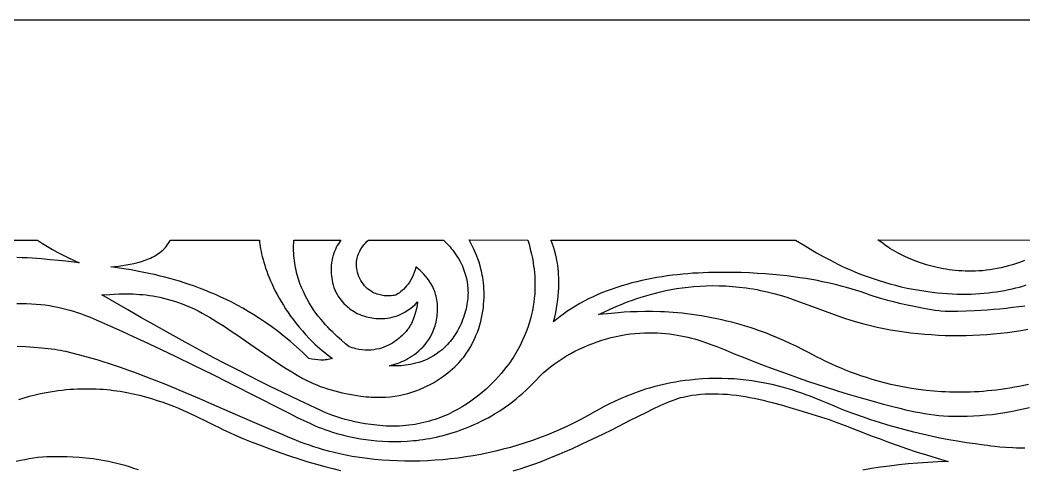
# Model space of a CAD drawing. Extents: x -445 to 570, y -1313 to 85.
# Drawn here: x 62.3 to 222.3, y -601.7 to -530.3 of the extents above; entities that cross this region are included whole.
import ezdxf

# ---------------------------------------------------------------- set-up
doc = ezdxf.new("R2010")
doc.units = 0
doc.layers.add('LAYER_1', color=18, linetype='CONTINUOUS')

msp = doc.modelspace()

# ---------------------------------------------------------------- linework, layer by layer
at = {"layer": 'LAYER_1'}
for points in [[(-445, -700.26), (445, -700.26), (445, -530.26), (-445, -530.26)], [(143.24, -565.29), (143.43, -565.97), (143.63, -566.72), (143.82, -567.55), (143.92, -567.99), (144.01, -568.46), (144.09, -568.93), (144.16, -569.43), (144.23, -569.94), (144.28, -570.47), (144.33, -571.01), (144.36, -571.57), (144.38, -572.14), (144.38, -572.73), (144.36, -573.32), (144.33, -573.93), (144.27, -574.56), (144.2, -575.19), (144.1, -575.84), (143.98, -576.5), (143.83, -577.17), (143.66, -577.84), (143.46, -578.53), (143.23, -579.22), (142.97, -579.93), (142.68, -580.64), (142.36, -581.36), (142, -582.08), (141.6, -582.81), (141.17, -583.55), (140.94, -583.92), (140.68, -584.31), (140.4, -584.73), (140.08, -585.16), (139.74, -585.61), (139.37, -586.08), (138.98, -586.55), (138.55, -587.04), (138.1, -587.53), (137.62, -588.03), (137.11, -588.53), (136.58, -589.03), (136.01, -589.52), (135.42, -590.01), (134.81, -590.49), (134.16, -590.96), (133.49, -591.41), (132.79, -591.85), (132.06, -592.27), (131.31, -592.67), (130.92, -592.86), (130.53, -593.05), (130.13, -593.22), (129.72, -593.39), (129.3, -593.56), (128.88, -593.71), (128.45, -593.86), (128.02, -594), (127.58, -594.13), (127.13, -594.26), (126.68, -594.37), (126.21, -594.48), (125.74, -594.57), (125.27, -594.65), (124.79, -594.73), (124.3, -594.79), (123.8, -594.84), (123.3, -594.88), (122.79, -594.91), (122.28, -594.93), (121.75, -594.94), (121.22, -594.93), (120.69, -594.91), (120.15, -594.87), (119.17, -594.79), (118.24, -594.67), (117.34, -594.54), (116.48, -594.39), (115.66, -594.22), (114.88, -594.04), (114.15, -593.85), (113.45, -593.65), (112.79, -593.44), (112.18, -593.23), (111.6, -593.01), (111.07, -592.8), (110.58, -592.59), (110.14, -592.39), (109.38, -592.02), (108.55, -591.63), (106.77, -590.81), (105.54, -590.23), (104.08, -589.53), (102.39, -588.71), (100.48, -587.77), (98.84, -586.94), (97.07, -586.04), (95.16, -585.05), (93.13, -583.98), (90.96, -582.82), (88.67, -581.58), (86.24, -580.24), (83.69, -578.82), (81.61, -577.63), (79.53, -576.43), (75.38, -574.03), (76.64, -573.94), (77.36, -573.89), (78.16, -573.86), (79.01, -573.84), (79.92, -573.86), (80.39, -573.87), (80.88, -573.9), (81.38, -573.94), (81.89, -573.98), (82.42, -574.04), (82.95, -574.11), (83.49, -574.2), (84.05, -574.3), (84.61, -574.41), (85.19, -574.54), (85.77, -574.69), (86.36, -574.85), (86.96, -575.04), (87.57, -575.24), (88.18, -575.47), (88.8, -575.71), (89.43, -575.98), (90.06, -576.27), (90.7, -576.58), (91.35, -576.92), (91.94, -577.25), (92.53, -577.59), (93.12, -577.94), (93.7, -578.29), (94.85, -579.02), (95.99, -579.78), (97.12, -580.55), (98.24, -581.33), (100.48, -582.9), (102.17, -584.07), (103.02, -584.64), (103.88, -585.21), (104.75, -585.76), (105.62, -586.3), (106.5, -586.82), (107.4, -587.32), (107.95, -587.61), (108.5, -587.88), (109.05, -588.13), (109.61, -588.37), (110.18, -588.59), (110.74, -588.79), (111.31, -588.98), (111.89, -589.15), (112.47, -589.31), (113.05, -589.46), (113.64, -589.6), (114.24, -589.73), (114.84, -589.84), (115.44, -589.95), (116.66, -590.15), (117.08, -590.2), (117.49, -590.25), (117.89, -590.28), (118.29, -590.31), (119.08, -590.34), (119.85, -590.34), (120.61, -590.3), (121.34, -590.24), (122.06, -590.15), (122.76, -590.03), (123.44, -589.88), (124.1, -589.71), (124.74, -589.52), (125.37, -589.31), (125.97, -589.08), (126.55, -588.84), (127.12, -588.58), (127.66, -588.3), (128.19, -588.02), (128.69, -587.72), (129.17, -587.41), (129.63, -587.1), (130.07, -586.78), (130.49, -586.46), (130.88, -586.13), (131.26, -585.81), (131.61, -585.48), (131.94, -585.16), (132.24, -584.85), (132.53, -584.53), (132.79, -584.23), (133.03, -583.94), (133.24, -583.65), (133.43, -583.38), (133.8, -582.81), (134.14, -582.23), (134.44, -581.66), (134.72, -581.08), (134.98, -580.51), (135.2, -579.94), (135.41, -579.37), (135.58, -578.81), (135.74, -578.25), (135.87, -577.69), (135.98, -577.14), (136.07, -576.6), (136.15, -576.07), (136.2, -575.54), (136.24, -575.02), (136.26, -574.51), (136.26, -574.01), (136.26, -573.52), (136.24, -573.05), (136.21, -572.59), (136.16, -572.13), (136.11, -571.7), (136.05, -571.28), (135.98, -570.87), (135.91, -570.48), (135.83, -570.11), (135.66, -569.41), (135.47, -568.8), (135.29, -568.26), (135.14, -567.88), (134.98, -567.5), (134.64, -566.75), (134.27, -566.01), (133.89, -565.28)], [(100.51, -565.63), (100.55, -565.97), (100.61, -566.33), (100.67, -566.71), (100.75, -567.1), (100.83, -567.51), (100.93, -567.93), (101.05, -568.37), (101.17, -568.83), (101.32, -569.29), (101.47, -569.77), (101.64, -570.26), (101.83, -570.76), (102.03, -571.27), (102.25, -571.8), (102.49, -572.33), (102.74, -572.87), (103.01, -573.41), (103.3, -573.97), (103.61, -574.53), (103.94, -575.1), (104.29, -575.67), (104.65, -576.25), (105.04, -576.83), (105.45, -577.41), (105.89, -578), (106.34, -578.59), (106.82, -579.18), (107.32, -579.77), (107.84, -580.36), (108.39, -580.95), (108.97, -581.53), (109.33, -581.89), (109.71, -582.24), (110.09, -582.57), (110.48, -582.9), (110.88, -583.22), (111.28, -583.54), (112.11, -584.14), (111.89, -584.22), (111.66, -584.28), (111.43, -584.33), (111.2, -584.37), (110.97, -584.39), (110.73, -584.41), (110.5, -584.41), (110.26, -584.41), (109.78, -584.37), (109.3, -584.31), (108.83, -584.24), (108.36, -584.15), (107.88, -583.68), (107.39, -583.21), (106.9, -582.76), (106.41, -582.31), (105.92, -581.88), (105.43, -581.46), (104.44, -580.64), (103.45, -579.87), (102.46, -579.13), (101.47, -578.43), (100.48, -577.77), (99.59, -577.21), (98.71, -576.67), (97.82, -576.16), (96.94, -575.67), (96.07, -575.21), (95.19, -574.78), (94.33, -574.37), (93.47, -573.98), (92.62, -573.62), (91.78, -573.27), (90.95, -572.95), (90.12, -572.65), (89.31, -572.37), (88.51, -572.1), (87.72, -571.85), (86.94, -571.62), (86.18, -571.41), (85.43, -571.21), (84.69, -571.02), (83.98, -570.85), (82.59, -570.55), (81.27, -570.29), (80.03, -570.06), (78.87, -569.87), (76.83, -569.55), (77.43, -569.5), (78.03, -569.43), (78.64, -569.35), (79.26, -569.26), (79.87, -569.15), (80.48, -569.02), (81.09, -568.87), (81.68, -568.7), (82.26, -568.5), (82.55, -568.39), (82.83, -568.28), (83.1, -568.16), (83.37, -568.03), (83.64, -567.89), (83.9, -567.74), (84.15, -567.59), (84.39, -567.42), (84.63, -567.25), (84.86, -567.07), (85.08, -566.88), (85.3, -566.67), (85.5, -566.46), (85.69, -566.24), (85.86, -566.02), (86.02, -565.78), (86.32, -565.31), (100.48, -565.31)], [(113.07, -565.88), (112.89, -566.17), (112.73, -566.47), (112.58, -566.78), (112.44, -567.09), (112.32, -567.4), (112.21, -567.73), (112.17, -567.85), (112.12, -568.09), (112.05, -568.44), (111.98, -568.89), (111.93, -569.41), (111.92, -569.7), (111.91, -570.01), (111.91, -570.33), (111.93, -570.66), (111.95, -571), (112, -571.36), (112.06, -571.72), (112.14, -572.08), (112.23, -572.45), (112.35, -572.83), (112.5, -573.2), (112.67, -573.58), (112.86, -573.95), (113.08, -574.32), (113.33, -574.68), (113.62, -575.04), (113.93, -575.39), (114.28, -575.73), (114.47, -575.9), (114.67, -576.06), (114.88, -576.22), (115.1, -576.38), (115.32, -576.53), (115.56, -576.68), (115.81, -576.83), (116.06, -576.97), (116.17, -577.02), (116.38, -577.12), (116.69, -577.24), (117.08, -577.38), (117.56, -577.51), (117.82, -577.58), (118.1, -577.64), (118.4, -577.69), (118.71, -577.74), (119.03, -577.77), (119.37, -577.79), (119.72, -577.8), (120.08, -577.8), (120.45, -577.77), (120.83, -577.73), (121.21, -577.67), (121.6, -577.59), (122, -577.48), (122.41, -577.34), (122.81, -577.18), (123.22, -576.99), (123.63, -576.77), (124.04, -576.52), (124.46, -576.24), (124.87, -575.91), (125.27, -575.55), (125.68, -575.15), (125.59, -575.69), (125.48, -576.23), (125.35, -576.76), (125.2, -577.29), (125.02, -577.81), (124.91, -578.06), (124.8, -578.31), (124.69, -578.56), (124.56, -578.8), (124.43, -579.03), (124.28, -579.26), (124.21, -579.36), (124.06, -579.56), (123.84, -579.83), (123.55, -580.16), (123.18, -580.52), (122.97, -580.72), (122.74, -580.91), (122.5, -581.11), (122.24, -581.31), (121.96, -581.5), (121.67, -581.69), (121.35, -581.88), (121.02, -582.05), (120.68, -582.21), (120.32, -582.36), (119.94, -582.49), (119.54, -582.6), (119.13, -582.69), (118.71, -582.76), (118.26, -582.81), (117.8, -582.83), (117.33, -582.82), (116.84, -582.77), (116.34, -582.7), (115.82, -582.59), (115.55, -582.52), (115.28, -582.44), (115.01, -582.35), (114.74, -582.25), (114.19, -581.8), (113.56, -581.26), (112.88, -580.65), (112.52, -580.31), (112.15, -579.96), (111.77, -579.58), (111.39, -579.19), (111.01, -578.77), (110.62, -578.34), (110.24, -577.88), (109.86, -577.41), (109.49, -576.91), (109.12, -576.4), (108.77, -575.86), (108.42, -575.3), (108.09, -574.72), (107.77, -574.13), (107.48, -573.51), (107.2, -572.87), (106.94, -572.21), (106.71, -571.53), (106.5, -570.82), (106.41, -570.46), (106.33, -570.1), (106.25, -569.73), (106.18, -569.35), (106.11, -568.97), (106.06, -568.59), (106.02, -568.2), (105.98, -567.8), (105.95, -567.4), (105.93, -566.99), (105.93, -566.58), (105.93, -566.16), (105.94, -565.74), (105.96, -565.31), (113.44, -565.3)], [(129.91, -565.42), (130.14, -565.64), (130.46, -565.96), (130.84, -566.38), (131.05, -566.63), (131.27, -566.9), (131.49, -567.2), (131.72, -567.52), (131.95, -567.86), (132.17, -568.23), (132.39, -568.62), (132.6, -569.03), (132.81, -569.46), (132.99, -569.92), (133.17, -570.39), (133.32, -570.89), (133.45, -571.4), (133.56, -571.94), (133.64, -572.5), (133.69, -573.08), (133.7, -573.37), (133.71, -573.67), (133.7, -573.98), (133.69, -574.29), (133.67, -574.6), (133.64, -574.92), (133.59, -575.25), (133.54, -575.57), (133.48, -575.91), (133.4, -576.24), (133.32, -576.59), (133.22, -576.93), (133.11, -577.28), (132.99, -577.64), (132.85, -578), (132.7, -578.36), (132.54, -578.72), (132.38, -579.07), (132.21, -579.41), (132.03, -579.73), (131.85, -580.04), (131.66, -580.34), (131.47, -580.63), (131.27, -580.91), (131.07, -581.18), (130.87, -581.43), (130.66, -581.68), (130.44, -581.91), (130.23, -582.14), (130.01, -582.35), (129.79, -582.56), (129.57, -582.75), (129.11, -583.12), (128.65, -583.45), (128.19, -583.74), (127.72, -584.01), (127.25, -584.24), (126.79, -584.45), (126.33, -584.62), (125.87, -584.78), (125.42, -584.91), (124.99, -585.02), (124.57, -585.11), (124.16, -585.18), (123.77, -585.24), (123.4, -585.28), (123.04, -585.31), (122.72, -585.33), (122.14, -585.34), (121.68, -585.33), (121.37, -585.32), (121.2, -585.31), (121.35, -585.27), (121.64, -585.19), (122.05, -585.07), (122.56, -584.89), (122.85, -584.78), (123.15, -584.65), (123.47, -584.51), (123.79, -584.35), (124.13, -584.17), (124.48, -583.97), (124.83, -583.75), (125.18, -583.5), (125.52, -583.24), (125.87, -582.95), (126.21, -582.64), (126.54, -582.31), (126.86, -581.95), (127.16, -581.56), (127.45, -581.15), (127.72, -580.71), (127.84, -580.48), (127.96, -580.24), (128.08, -579.99), (128.18, -579.74), (128.29, -579.48), (128.38, -579.21), (128.47, -578.94), (128.54, -578.65), (128.61, -578.36), (128.68, -578.06), (128.73, -577.75), (128.77, -577.43), (128.81, -577.11), (128.83, -576.77), (128.85, -576.43), (128.85, -576.08), (128.85, -575.75), (128.83, -575.42), (128.79, -575.11), (128.75, -574.8), (128.69, -574.51), (128.62, -574.22), (128.55, -573.94), (128.46, -573.67), (128.36, -573.4), (128.26, -573.15), (128.15, -572.9), (128.03, -572.66), (127.78, -572.2), (127.52, -571.78), (127.23, -571.39), (126.95, -571.03), (126.66, -570.71), (126.37, -570.41), (126.1, -570.15), (125.84, -569.91), (125.38, -569.54), (125.33, -569.78), (125.28, -570.02), (125.14, -570.47), (124.98, -570.89), (124.8, -571.28), (124.6, -571.65), (124.39, -571.99), (124.17, -572.3), (123.93, -572.59), (123.7, -572.86), (123.46, -573.1), (123.22, -573.31), (122.99, -573.51), (122.77, -573.68), (122.56, -573.83), (122.19, -574.06), (121.96, -574.1), (121.74, -574.13), (121.46, -574.16), (121.13, -574.18), (120.76, -574.18), (120.36, -574.15), (120.14, -574.13), (119.93, -574.09), (119.7, -574.04), (119.48, -573.99), (119.25, -573.91), (119.02, -573.83), (118.78, -573.73), (118.55, -573.62), (118.32, -573.49), (118.1, -573.34), (117.87, -573.17), (117.65, -572.99), (117.44, -572.78), (117.23, -572.56), (117.04, -572.31), (116.84, -572.04), (116.66, -571.74), (116.49, -571.42), (116.34, -571.09), (116.22, -570.76), (116.12, -570.45), (116.04, -570.14), (115.99, -569.84), (115.95, -569.55), (115.94, -569.26), (115.94, -568.98), (115.96, -568.71), (116, -568.45), (116.05, -568.2), (116.11, -567.96), (116.18, -567.73), (116.26, -567.5), (116.35, -567.29), (116.45, -567.08), (116.66, -566.7), (116.88, -566.36), (117.11, -566.07), (117.32, -565.82), (117.66, -565.46), (117.84, -565.31), (129.79, -565.3)]]:
    msp.add_lwpolyline(points, close=True, dxfattribs=at)
for points in [[(32.73, -565.31), (65.12, -565.31), (65.91, -565.83), (66.71, -566.32), (67.53, -566.79), (68.36, -567.25), (69.2, -567.68), (70.04, -568.11), (71.74, -568.93), (69.65, -568.68), (68.46, -568.55), (67.16, -568.42), (65.76, -568.29), (64.27, -568.19), (63.49, -568.15), (62.68, -568.11), (61.85, -568.08)], [(222.44, -575.8), (221.44, -575.93), (220.43, -576.06), (219.43, -576.17), (218.42, -576.28), (217.42, -576.36), (216.41, -576.44), (215.4, -576.51), (214.39, -576.56), (213.05, -576.62), (211.71, -576.68), (211.04, -576.69), (210.37, -576.69), (209.7, -576.67), (209.04, -576.62), (208.74, -576.59), (208.14, -576.51), (207.23, -576.36), (206.02, -576.15), (205.31, -576), (204.51, -575.84), (203.65, -575.65), (202.71, -575.43), (201.7, -575.18), (200.61, -574.9), (199.46, -574.59), (198.23, -574.25), (197.61, -574.02), (197.06, -573.82), (196.33, -573.56), (195.44, -573.27), (194.39, -572.95), (193.8, -572.78), (193.16, -572.61), (192.49, -572.44), (191.77, -572.27), (191.01, -572.1), (190.2, -571.93), (189.36, -571.76), (188.47, -571.6), (187.54, -571.44), (186.56, -571.29), (185.55, -571.15), (184.49, -571.01), (183.38, -570.89), (182.24, -570.78), (181.05, -570.68), (179.81, -570.6), (178.53, -570.53), (177.21, -570.48), (175.85, -570.45), (174.44, -570.44), (173.63, -570.44), (172.82, -570.45), (172.01, -570.47), (171.19, -570.5), (170.37, -570.54), (169.55, -570.59), (168.73, -570.65), (167.91, -570.73), (167.09, -570.81), (166.27, -570.9), (165.45, -571.01), (164.63, -571.13), (163.81, -571.26), (163, -571.41), (162.19, -571.57), (161.39, -571.74), (160.58, -571.93), (159.79, -572.13), (159, -572.35), (158.21, -572.58), (157.43, -572.83), (156.66, -573.09), (155.9, -573.37), (155.14, -573.67), (154.39, -573.98), (153.66, -574.31), (152.93, -574.66), (152.21, -575.03), (151.5, -575.42), (150.81, -575.82), (150.13, -576.25), (149.46, -576.69), (148.91, -577.08), (148.39, -577.48), (147.86, -577.89), (147.34, -578.3), (147.52, -577.56), (147.68, -576.84), (147.81, -576.14), (147.92, -575.47), (148.01, -574.81), (148.08, -574.17), (148.13, -573.55), (148.16, -572.96), (148.18, -572.38), (148.18, -571.83), (148.17, -571.3), (148.15, -570.79), (148.11, -570.3), (148.06, -569.83), (148.01, -569.38), (147.95, -568.96), (147.88, -568.56), (147.8, -568.18), (147.64, -567.48), (147.48, -566.88), (147.32, -566.38), (147.17, -565.96), (147.04, -565.64), (146.9, -565.29), (185.86, -565.31), (187.4, -566.23), (188.28, -566.76), (189.25, -567.33), (190.3, -567.92), (191.43, -568.52), (192.02, -568.83), (192.64, -569.14), (193.28, -569.44), (193.95, -569.75), (194.63, -570.05), (195.34, -570.35), (196.07, -570.65), (196.82, -570.94), (197.59, -571.22), (198.39, -571.49), (199.21, -571.76), (200.06, -572.02), (200.92, -572.26), (201.81, -572.5), (202.73, -572.72), (203.67, -572.93), (204.63, -573.12), (205.62, -573.29), (206.63, -573.45), (207.66, -573.59), (208.48, -573.68), (209.29, -573.76), (210.08, -573.82), (210.86, -573.86), (211.62, -573.89), (212.38, -573.91), (213.11, -573.9), (213.84, -573.89), (214.55, -573.86), (215.25, -573.82), (215.94, -573.76), (216.61, -573.69), (217.27, -573.61), (217.92, -573.52), (218.56, -573.42), (219.18, -573.31), (219.79, -573.19), (220.38, -573.06), (220.97, -572.92), (221.54, -572.77), (222.09, -572.61), (222.64, -572.45)], [(222.34, -568.55), (221.71, -568.8), (221.08, -569.02), (220.46, -569.22), (219.84, -569.4), (219.22, -569.56), (218.62, -569.71), (218.02, -569.83), (217.42, -569.94), (216.83, -570.03), (216.25, -570.11), (215.67, -570.17), (215.11, -570.21), (214.54, -570.24), (213.99, -570.25), (213.45, -570.26), (212.91, -570.25), (212.38, -570.22), (211.86, -570.19), (211.34, -570.14), (210.84, -570.09), (210.35, -570.02), (209.86, -569.95), (209.39, -569.87), (208.92, -569.78), (208.47, -569.68), (207.59, -569.47), (206.75, -569.23), (205.96, -568.98), (205.22, -568.72), (204.52, -568.45), (203.88, -568.17), (203.28, -567.9), (202.75, -567.64), (202.26, -567.39), (201.84, -567.16), (201.47, -566.95), (200.93, -566.62), (200.65, -566.44), (200.24, -566.16), (199.83, -565.86), (199.02, -565.26), (228.22, -565.31)], [(223.01, -588.27), (222.26, -588.44), (221.51, -588.59), (220.78, -588.73), (220.04, -588.86), (219.31, -588.98), (218.59, -589.08), (217.88, -589.18), (217.17, -589.26), (216.46, -589.33), (215.77, -589.39), (215.07, -589.44), (214.39, -589.47), (213.71, -589.5), (213.04, -589.52), (212.37, -589.53), (211.71, -589.53), (211.06, -589.52), (210.41, -589.5), (209.77, -589.48), (209.14, -589.44), (207.9, -589.35), (206.69, -589.23), (205.5, -589.09), (204.35, -588.91), (203.23, -588.72), (202.14, -588.5), (201.08, -588.27), (200.05, -588.02), (199.06, -587.76), (198.11, -587.48), (197.19, -587.2), (196.3, -586.91), (195.45, -586.61), (194.64, -586.31), (193.87, -586.01), (193.14, -585.71), (192.44, -585.41), (191.79, -585.12), (190.6, -584.57), (190, -584.27), (189.34, -583.93), (187.85, -583.15), (187.01, -582.72), (186.11, -582.27), (185.15, -581.81), (184.12, -581.33), (183.02, -580.85), (181.86, -580.38), (181.25, -580.14), (180.62, -579.91), (179.98, -579.68), (179.32, -579.45), (178.64, -579.22), (177.94, -579.01), (177.22, -578.79), (176.49, -578.59), (175.73, -578.38), (174.96, -578.19), (174.17, -578.01), (173.35, -577.83), (172.52, -577.66), (171.71, -577.51), (170.91, -577.37), (170.12, -577.25), (169.35, -577.14), (168.59, -577.05), (167.85, -576.96), (167.12, -576.89), (166.41, -576.83), (165.71, -576.78), (165.03, -576.74), (164.37, -576.71), (163.08, -576.68), (161.86, -576.68), (160.71, -576.7), (159.62, -576.74), (158.59, -576.8), (157.63, -576.87), (155.92, -577.03), (154.49, -577.17), (155.35, -576.76), (156.33, -576.31), (157.41, -575.83), (158, -575.59), (158.6, -575.34), (159.24, -575.1), (159.9, -574.86), (160.58, -574.62), (161.29, -574.38), (162.03, -574.16), (162.79, -573.94), (163.57, -573.73), (164.38, -573.53), (165.21, -573.35), (166.06, -573.18), (166.94, -573.03), (167.84, -572.89), (168.76, -572.78), (169.71, -572.68), (170.68, -572.61), (171.66, -572.57), (172.67, -572.55), (173.7, -572.56), (174.76, -572.6), (175.83, -572.67), (176.92, -572.77), (178.03, -572.91), (178.6, -572.99), (179.16, -573.08), (179.74, -573.19), (180.31, -573.3), (180.84, -573.41), (181.37, -573.53), (182.42, -573.79), (183.46, -574.09), (184.49, -574.41), (185.52, -574.75), (186.54, -575.11), (188.58, -575.87), (190.61, -576.63), (191.63, -577.01), (192.65, -577.38), (193.68, -577.73), (194.71, -578.07), (195.75, -578.38), (196.79, -578.66), (197.84, -578.92), (198.9, -579.15), (199.96, -579.37), (201.03, -579.57), (202.11, -579.75), (203.19, -579.91), (204.27, -580.05), (205.36, -580.17), (206.46, -580.28), (207.55, -580.36), (208.65, -580.43), (209.75, -580.47), (210.85, -580.5), (211.95, -580.51), (213.05, -580.49), (214.15, -580.46), (215.26, -580.41), (216.35, -580.34), (217.45, -580.25), (218.55, -580.14), (219.64, -580.01), (220.73, -579.87), (221.81, -579.7), (222.89, -579.51)], [(61.81, -575.42), (62.61, -575.4), (63.39, -575.4), (64.15, -575.43), (64.9, -575.48), (65.63, -575.54), (66.34, -575.63), (67.04, -575.74), (67.72, -575.86), (68.38, -575.99), (69.02, -576.14), (69.65, -576.3), (70.26, -576.46), (70.85, -576.64), (71.42, -576.82), (71.98, -577.01), (72.51, -577.2), (73.52, -577.59), (74.45, -577.98), (75.3, -578.35), (76.74, -579), (78.58, -579.82), (80.37, -580.63), (82.11, -581.44), (83.81, -582.23), (87.05, -583.77), (90.1, -585.25), (92.97, -586.67), (95.65, -588.02), (100.48, -590.49), (103.09, -591.81), (105.43, -592.99), (106.51, -593.53), (107.53, -594.02), (108.49, -594.46), (109.38, -594.87), (109.86, -595.07), (110.37, -595.27), (110.92, -595.48), (111.51, -595.68), (112.13, -595.89), (112.8, -596.09), (113.49, -596.28), (114.22, -596.46), (114.98, -596.63), (115.76, -596.79), (116.58, -596.94), (117.42, -597.07), (118.29, -597.18), (119.19, -597.26), (120.11, -597.33), (121.05, -597.37), (122.01, -597.38), (122.99, -597.37), (123.99, -597.32), (125, -597.24), (125.51, -597.19), (126.03, -597.13), (126.55, -597.05), (127.08, -596.97), (127.6, -596.88), (128.13, -596.78), (128.67, -596.67), (129.2, -596.55), (129.74, -596.41), (130.28, -596.27), (130.83, -596.11), (131.37, -595.95), (131.92, -595.77), (132.47, -595.58), (133.02, -595.37), (133.57, -595.16), (134.12, -594.93), (134.68, -594.68), (135.23, -594.43), (135.79, -594.16), (136.35, -593.88), (136.9, -593.58), (137.46, -593.27), (138.02, -592.94), (138.78, -592.47), (139.49, -591.99), (140.16, -591.52), (140.79, -591.05), (141.37, -590.58), (141.92, -590.12), (142.43, -589.67), (142.91, -589.23), (143.77, -588.4), (144.51, -587.65), (145.15, -586.99), (145.44, -586.71), (145.7, -586.46), (146.27, -585.96), (146.87, -585.48), (147.47, -585.01), (148.1, -584.57), (148.74, -584.14), (149.4, -583.74), (150.07, -583.36), (150.75, -582.99), (151.44, -582.65), (152.14, -582.33), (152.85, -582.03), (153.57, -581.75), (154.3, -581.49), (155.03, -581.25), (155.76, -581.03), (156.5, -580.83), (157.3, -580.65), (158.08, -580.49), (158.85, -580.35), (159.61, -580.25), (160.36, -580.16), (161.09, -580.11), (161.81, -580.07), (162.51, -580.05), (163.2, -580.06), (163.88, -580.08), (164.54, -580.12), (165.19, -580.17), (165.82, -580.24), (166.44, -580.33), (167.04, -580.42), (167.63, -580.53), (168.2, -580.65), (168.75, -580.77), (169.29, -580.91), (169.81, -581.05), (170.31, -581.19), (170.8, -581.34), (171.72, -581.65), (172.56, -581.96), (173.34, -582.26), (174.66, -582.8), (176.1, -583.39), (177.55, -583.97), (179, -584.54), (180.46, -585.1), (181.92, -585.65), (183.38, -586.19), (184.85, -586.72), (186.32, -587.24), (187.8, -587.75), (189.28, -588.24), (190.76, -588.73), (192.25, -589.2), (193.74, -589.66), (195.24, -590.1), (196.73, -590.54), (198.24, -590.96), (199.71, -591.36), (201.2, -591.76), (202.69, -592.13), (203.43, -592.31), (204.18, -592.48), (204.93, -592.64), (205.68, -592.78), (206.44, -592.92), (207.19, -593.03), (207.95, -593.13), (208.71, -593.22), (209.47, -593.28), (210.23, -593.32), (211.23, -593.35), (212.23, -593.36), (213.23, -593.34), (214.23, -593.3), (215.23, -593.24), (216.23, -593.15), (217.23, -593.05), (218.23, -592.92), (219.22, -592.77), (220.21, -592.59), (221.19, -592.4), (222.17, -592.18), (223.15, -591.94)], [(222.39, -598.41), (221.72, -598.42), (221.09, -598.41), (220.49, -598.39), (219.39, -598.34), (218.45, -598.27), (217.64, -598.19), (216.99, -598.11), (216.48, -598.03), (215.92, -597.94), (214.51, -597.76), (213.11, -597.56), (211.7, -597.34), (210.3, -597.09), (208.9, -596.82), (207.51, -596.53), (206.11, -596.22), (204.73, -595.89), (203.35, -595.54), (201.97, -595.16), (200.6, -594.77), (199.24, -594.35), (197.89, -593.92), (196.54, -593.46), (195.2, -592.98), (193.87, -592.49), (193.04, -592.16), (192.12, -591.77), (191.11, -591.34), (190.01, -590.88), (188.83, -590.4), (188.2, -590.16), (187.55, -589.92), (186.88, -589.68), (186.18, -589.45), (185.47, -589.21), (184.73, -588.99), (183.97, -588.77), (183.19, -588.56), (182.38, -588.37), (181.56, -588.18), (180.71, -588.01), (179.84, -587.86), (178.94, -587.72), (178.03, -587.6), (177.09, -587.5), (176.13, -587.42), (175.15, -587.37), (174.14, -587.34), (173.11, -587.34), (172.06, -587.36), (170.99, -587.42), (169.9, -587.5), (169.09, -587.58), (168.3, -587.68), (167.53, -587.79), (166.78, -587.91), (166.04, -588.05), (165.33, -588.19), (164.63, -588.35), (163.95, -588.51), (163.29, -588.69), (162.64, -588.87), (162.01, -589.06), (161.4, -589.25), (160.81, -589.45), (160.24, -589.66), (159.68, -589.87), (159.14, -590.08), (158.11, -590.51), (157.14, -590.95), (156.25, -591.38), (155.42, -591.81), (154.65, -592.21), (153.95, -592.6), (152.74, -593.28), (151.7, -593.85), (150.64, -594.4), (149.56, -594.93), (148.47, -595.43), (147.37, -595.91), (146.25, -596.37), (145.12, -596.8), (143.98, -597.21), (142.83, -597.6), (141.67, -597.97), (140.5, -598.31), (139.32, -598.62), (138.13, -598.91), (136.94, -599.18), (135.74, -599.43), (134.54, -599.65), (133.34, -599.84), (132.12, -600.01), (130.91, -600.16), (129.7, -600.28), (128.48, -600.37), (127.27, -600.45), (126.05, -600.49), (124.84, -600.51), (123.62, -600.5), (122.41, -600.47), (121.21, -600.42), (120.01, -600.33), (118.81, -600.22), (117.62, -600.09), (116.44, -599.93), (115.26, -599.74), (114.26, -599.55), (113.29, -599.35), (112.38, -599.14), (111.5, -598.92), (110.67, -598.69), (109.88, -598.46), (109.14, -598.22), (108.43, -597.98), (107.77, -597.74), (107.15, -597.51), (106.03, -597.07), (105.06, -596.67), (104.26, -596.33), (102.37, -595.53), (100.48, -594.73), (96.69, -593.07), (92.9, -591.41), (91, -590.59), (89.1, -589.77), (87.19, -588.97), (85.28, -588.19), (83.36, -587.43), (81.44, -586.69), (80.47, -586.33), (79.5, -585.99), (78.53, -585.65), (77.56, -585.32), (76.58, -584.99), (75.6, -584.68), (74.61, -584.38), (73.63, -584.09), (72.64, -583.82), (71.64, -583.55), (70.65, -583.3), (69.64, -583.06), (69.23, -582.97), (68.8, -582.89), (68.35, -582.81), (67.87, -582.74), (66.85, -582.61), (65.75, -582.5), (64.56, -582.4), (63.28, -582.32), (61.91, -582.25)], [(62.14, -590.69), (63, -590.42), (63.86, -590.17), (64.73, -589.94), (65.61, -589.74), (66.49, -589.56), (67.14, -589.44), (67.78, -589.34), (68.42, -589.25), (69.05, -589.18), (69.67, -589.11), (70.29, -589.06), (70.91, -589.02), (71.51, -588.99), (72.12, -588.97), (72.71, -588.96), (73.3, -588.96), (73.88, -588.97), (74.46, -588.99), (75.03, -589.02), (75.59, -589.06), (76.15, -589.11), (76.7, -589.17), (77.25, -589.23), (78.32, -589.38), (79.36, -589.56), (80.38, -589.77), (81.37, -590), (82.34, -590.26), (83.28, -590.53), (84.2, -590.82), (85.09, -591.12), (85.95, -591.43), (86.79, -591.76), (87.59, -592.09), (88.38, -592.42), (89.13, -592.76), (90.56, -593.42), (91.87, -594.07), (93.08, -594.68), (94.16, -595.22), (94.67, -595.46), (95.14, -595.68), (96.52, -596.29), (97.86, -596.87), (99.18, -597.42), (100.48, -597.93), (102.13, -598.55), (103.73, -599.13), (105.27, -599.66), (106.76, -600.15), (108.2, -600.59), (109.59, -601), (110.92, -601.37), (112.19, -601.7), (113.4, -602.01)], [(140.92, -602.07), (142.01, -601.73), (143.1, -601.37), (144.17, -600.99), (145.24, -600.59), (146.29, -600.18), (147.29, -599.78), (148.25, -599.38), (149.2, -598.97), (150.12, -598.57), (151.91, -597.77), (153.6, -596.97), (155.21, -596.19), (156.74, -595.44), (159.56, -594), (160.85, -593.34), (162.07, -592.73), (163.22, -592.16), (164.3, -591.65), (164.82, -591.42), (165.32, -591.2), (165.8, -591.01), (166.27, -590.82), (166.72, -590.66), (167.16, -590.52), (167.58, -590.39), (167.99, -590.29), (168.68, -590.14), (169.38, -590.02), (170.08, -589.93), (170.78, -589.85), (171.49, -589.8), (172.2, -589.77), (172.9, -589.77), (173.61, -589.78), (174.32, -589.81), (175.04, -589.86), (175.75, -589.93), (176.46, -590.01), (177.18, -590.11), (177.89, -590.23), (178.6, -590.35), (179.32, -590.49), (180.03, -590.64), (180.74, -590.8), (181.46, -590.98), (182.17, -591.16), (183.58, -591.54), (185, -591.95), (186.4, -592.37), (187.79, -592.8), (190.54, -593.66), (191.26, -593.89), (192.04, -594.17), (193.8, -594.82), (195.82, -595.61), (198.12, -596.5), (199.37, -596.97), (200.7, -597.46), (202.1, -597.96), (203.57, -598.48), (205.12, -599), (206.74, -599.52), (208.44, -600.05), (210.21, -600.57), (208.56, -600.62), (206.95, -600.7), (205.37, -600.81), (203.83, -600.94), (202.32, -601.1), (200.84, -601.28), (199.4, -601.48), (198, -601.7), (196.63, -601.93)], [(81.19, -601.9), (80.48, -601.65), (79.78, -601.43), (79.09, -601.22), (78.41, -601.03), (77.75, -600.86), (77.09, -600.71), (76.45, -600.57), (75.81, -600.44), (75.2, -600.33), (74.59, -600.23), (74, -600.15), (73.42, -600.07), (72.85, -600.01), (71.77, -599.91), (70.74, -599.85), (69.78, -599.81), (68.88, -599.79), (68.06, -599.79), (66.63, -599.8), (65.91, -599.86), (65.2, -599.94), (64.49, -600.03), (63.79, -600.14), (63.1, -600.27), (62.41, -600.41), (61.72, -600.56)]]:
    msp.add_lwpolyline(points, dxfattribs=at)

doc.saveas('drawing.dxf')
